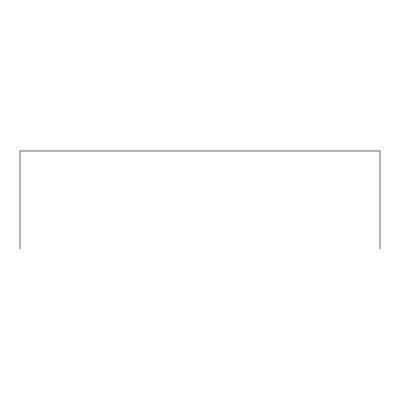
<?xml version="1.0" encoding="UTF-8"?>
<svg xmlns="http://www.w3.org/2000/svg" width="400" height="400" viewBox="0 0 400 400"><rect width="100%" height="100%" fill="white"/><g stroke="black" fill="none" stroke-linecap="round" stroke-linejoin="round"><path stroke-width="0.6" d="M380 249.03L380 150.97L20 150.97L20 249.03"/></g></svg>
